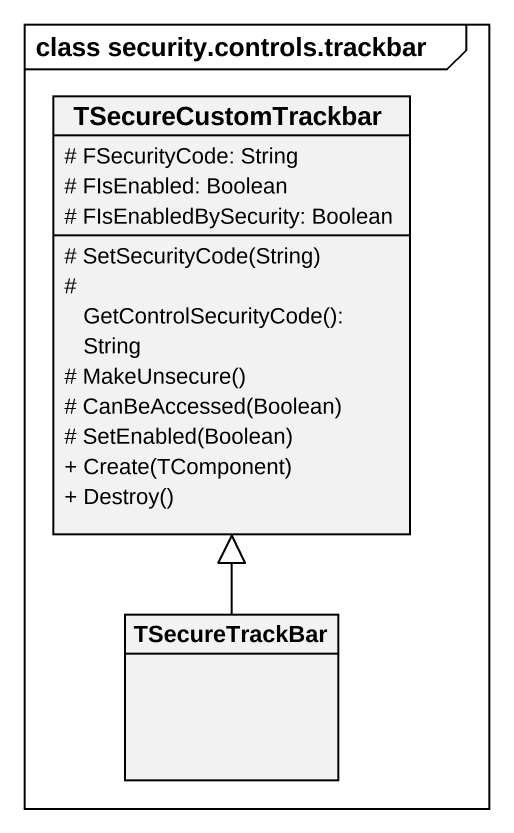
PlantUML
@startuml
mainframe class security.controls.trackbar
hide circle
hide empty members
skinparam classAttributeIconSize 0
class TSecureCustomTrackbar {
  # FSecurityCode: String
  # FIsEnabled: Boolean
  # FIsEnabledBySecurity: Boolean
  # SetSecurityCode(String)
  # GetControlSecurityCode(): String
  # MakeUnsecure()
  # CanBeAccessed(Boolean)
  # SetEnabled(Boolean)
  + Create(TComponent)
  + Destroy()
}
class TSecureTrackBar
TSecureTrackBar -up-|> TSecureCustomTrackbar
@enduml
